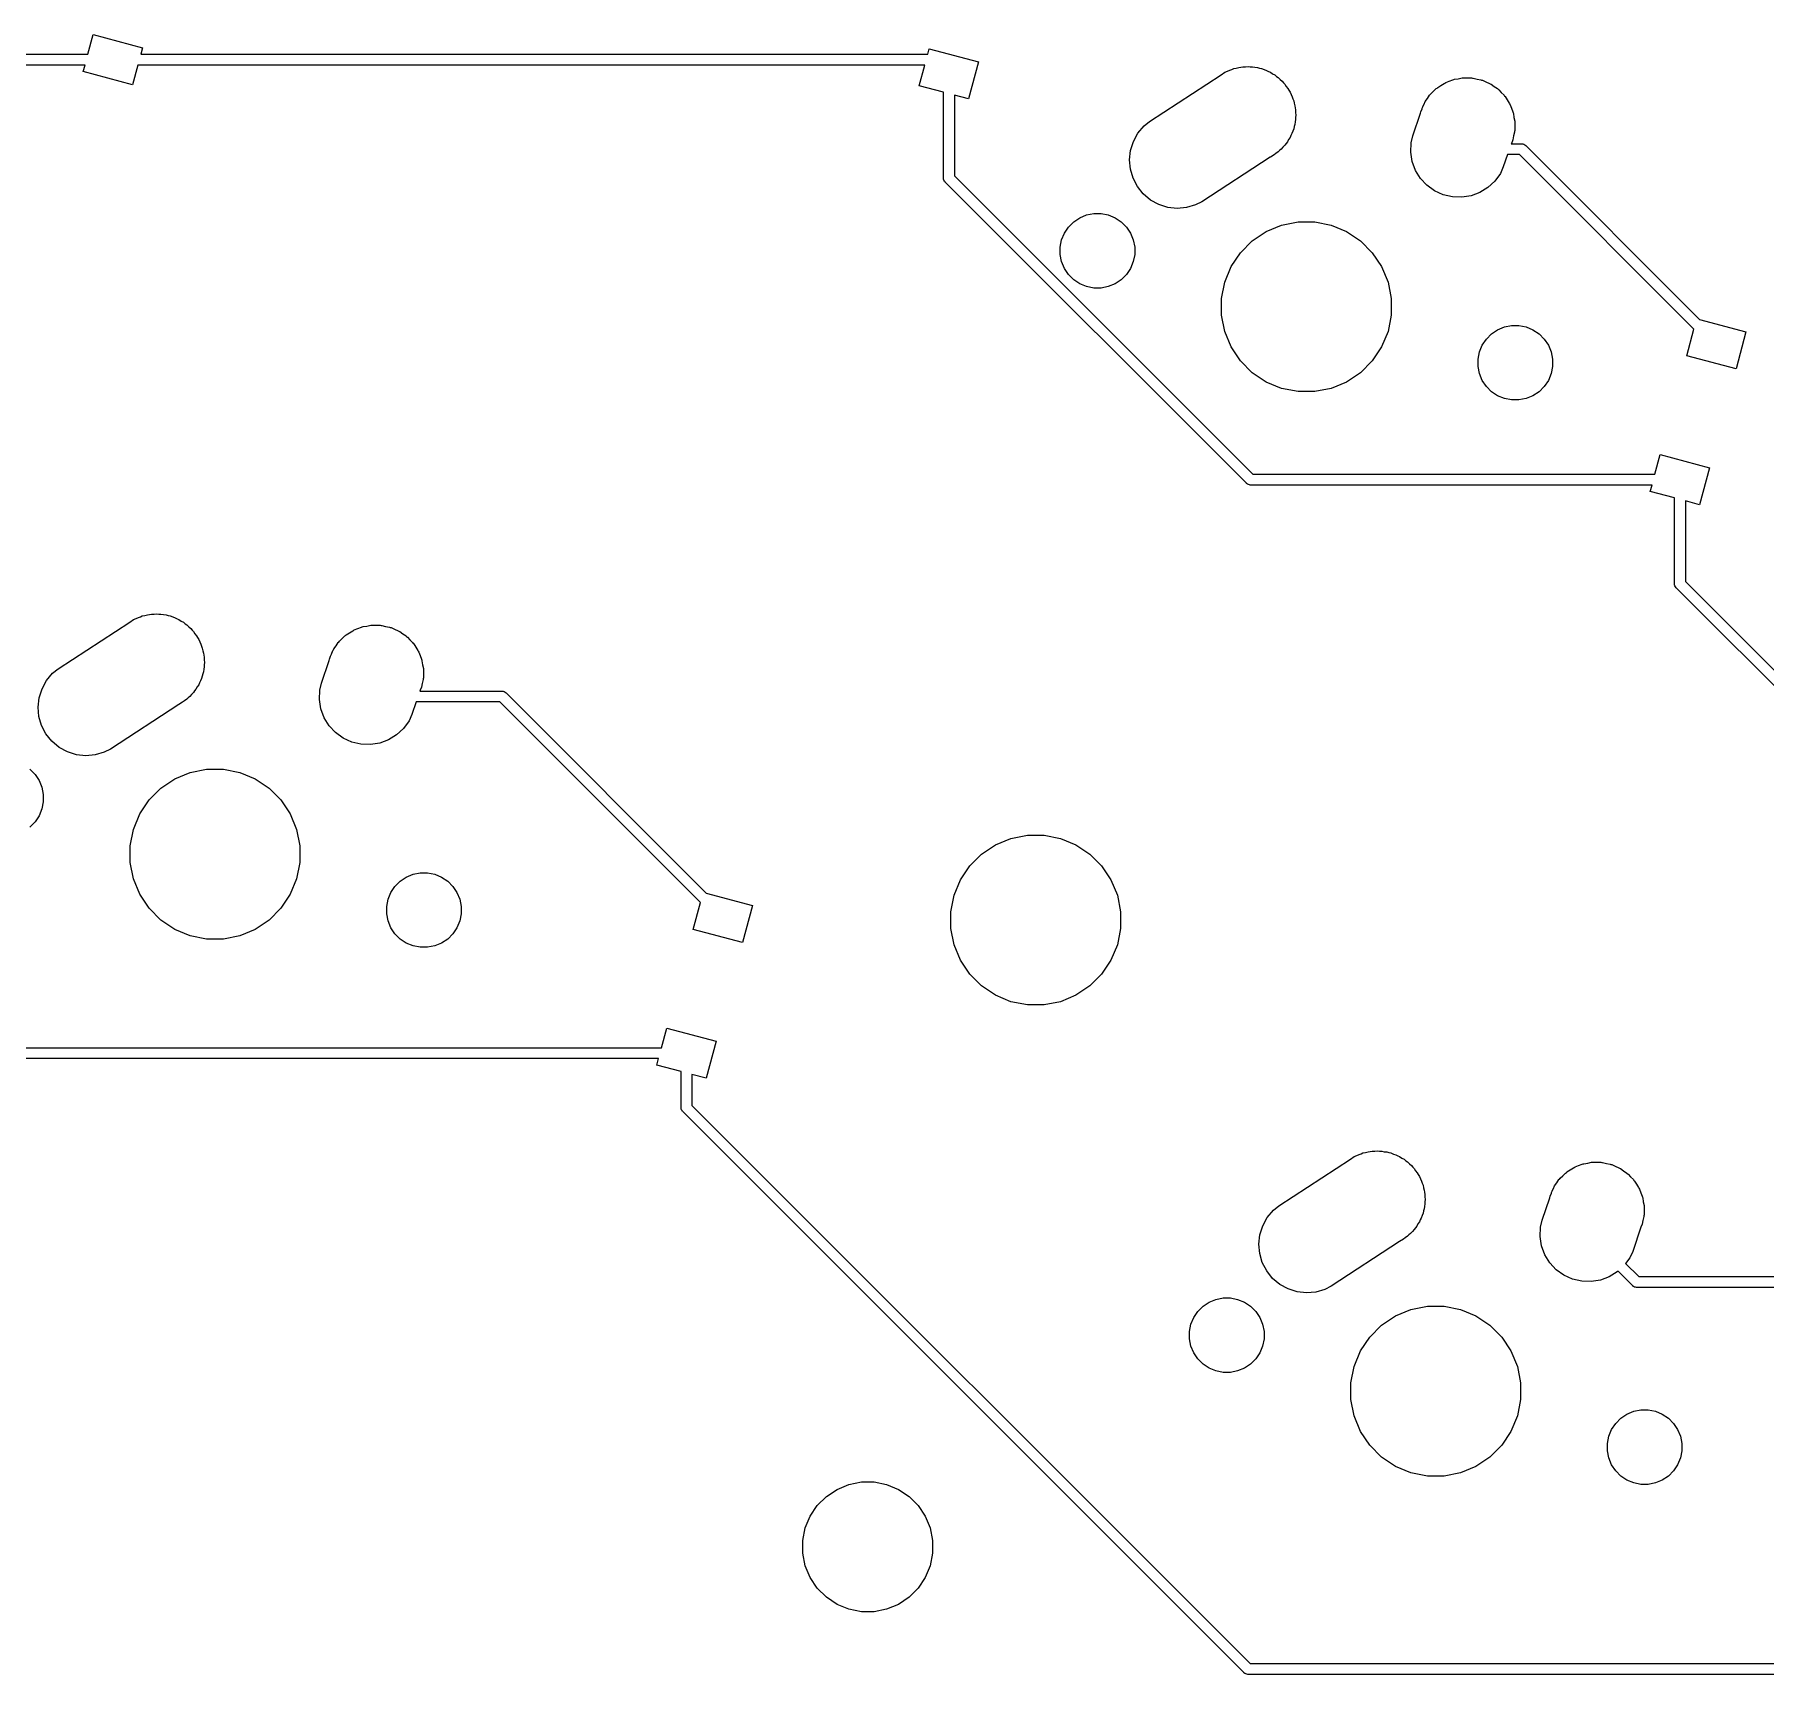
# Model space of a CAD drawing. Extents: x -662 to -203, y -195 to -58.
# Drawn here: x -463.02 to -422.38, y -187.47 to -148.96 of the extents above; entities that cross this region are included whole.
import ezdxf

# ---------------------------------------------------------------- set-up
doc = ezdxf.new("R2010")
doc.units = 0
doc.layers.add('BLACK', color=7, linetype='CONTINUOUS')

msp = doc.modelspace()

# ---------------------------------------------------------------- linework, layer by layer
at = {"layer": 'BLACK', "linetype": 'CONTINUOUS'}
for p, q in [((-461.771, -149.418), (-461.647, -148.955)), ((-461.647, -148.955), (-460.488, -149.265)), ((-482.227, -149.418), (-461.771, -149.418)), ((-460.488, -149.265), (-460.529, -149.418)), ((-460.529, -149.418), (-442.049, -149.418)), ((-442.049, -149.418), (-442.013, -149.285)), ((-442.013, -149.285), (-440.854, -149.596)), ((-461.839, -149.672), (-482.273, -149.672)), ((-461.88, -149.824), (-461.839, -149.672)), ((-460.721, -150.135), (-461.88, -149.824)), ((-460.597, -149.672), (-460.721, -150.135)), ((-442.117, -149.672), (-460.597, -149.672)), ((-442.246, -150.154), (-442.117, -149.672)), ((-440.854, -149.596), (-441.087, -150.465)), ((-436.839, -150.995), (-435.155, -149.897)), ((-435.155, -149.897), (-435.068, -149.839)), ((-435.068, -149.839), (-435.011, -149.815)), ((-435.011, -149.815), (-434.956, -149.787)), ((-434.956, -149.787), (-434.908, -149.773)), ((-434.908, -149.773), (-434.863, -149.754)), ((-434.863, -149.754), (-434.802, -149.742)), ((-434.802, -149.742), (-434.743, -149.725)), ((-434.743, -149.725), (-434.694, -149.72)), ((-434.694, -149.72), (-434.646, -149.711)), ((-434.646, -149.711), (-434.584, -149.711)), ((-434.584, -149.711), (-434.522, -149.705)), ((-434.522, -149.705), (-434.473, -149.711)), ((-434.473, -149.711), (-434.424, -149.711)), ((-434.424, -149.711), (-434.363, -149.723)), ((-434.363, -149.723), (-434.302, -149.73)), ((-434.302, -149.73), (-434.255, -149.744)), ((-434.255, -149.744), (-434.207, -149.754)), ((-434.207, -149.754), (-434.149, -149.778)), ((-434.149, -149.778), (-434.09, -149.796)), ((-434.09, -149.796), (-434.047, -149.82)), ((-434.047, -149.82), (-434.002, -149.839)), ((-434.002, -149.839), (-433.95, -149.873)), ((-433.95, -149.873), (-433.896, -149.903)), ((-433.896, -149.903), (-433.859, -149.935)), ((-433.859, -149.935), (-433.818, -149.962)), ((-433.818, -149.962), (-433.774, -150.006)), ((-429.676, -150.004), (-429.587, -149.99)), ((-429.587, -149.99), (-429.498, -149.972)), ((-429.498, -149.972), (-429.477, -149.972)), ((-429.477, -149.972), (-429.457, -149.969)), ((-429.457, -149.969), (-429.367, -149.972)), ((-429.367, -149.972), (-429.276, -149.972)), ((-429.276, -149.972), (-429.256, -149.976)), ((-429.256, -149.976), (-429.236, -149.977)), ((-429.236, -149.977), (-429.148, -149.998)), ((-441.677, -150.307), (-442.246, -150.154)), ((-441.677, -152.317), (-441.677, -150.307)), ((-441.087, -150.465), (-441.423, -150.375)), ((-441.423, -150.375), (-441.423, -152.27)), ((-433.774, -150.006), (-433.726, -150.046)), ((-433.726, -150.046), (-433.696, -150.084)), ((-433.696, -150.084), (-433.661, -150.119)), ((-433.661, -150.119), (-433.627, -150.17)), ((-433.627, -150.17), (-433.588, -150.219)), ((-433.588, -150.219), (-433.565, -150.262)), ((-433.565, -150.262), (-433.538, -150.303)), ((-433.538, -150.303), (-433.514, -150.36)), ((-433.514, -150.36), (-433.486, -150.415)), ((-430.311, -150.455), (-430.261, -150.38)), ((-430.261, -150.38), (-430.246, -150.365)), ((-430.246, -150.365), (-430.234, -150.349)), ((-430.234, -150.349), (-430.168, -150.287)), ((-430.168, -150.287), (-430.104, -150.223)), ((-430.104, -150.223), (-430.087, -150.212)), ((-430.087, -150.212), (-430.072, -150.198)), ((-430.072, -150.198), (-429.995, -150.15)), ((-429.995, -150.15), (-429.92, -150.1)), ((-429.92, -150.1), (-429.901, -150.092)), ((-429.901, -150.092), (-429.884, -150.082)), ((-429.884, -150.082), (-429.799, -150.05)), ((-429.799, -150.05), (-429.715, -150.015)), ((-429.715, -150.015), (-429.695, -150.011)), ((-429.695, -150.011), (-429.676, -150.004)), ((-429.148, -149.998), (-429.059, -150.015)), ((-429.059, -150.015), (-429.04, -150.023)), ((-429.04, -150.023), (-429.02, -150.028)), ((-429.02, -150.028), (-428.938, -150.065)), ((-428.938, -150.065), (-428.854, -150.1)), ((-428.854, -150.1), (-428.837, -150.112)), ((-428.837, -150.112), (-428.819, -150.12)), ((-428.819, -150.12), (-428.745, -150.173)), ((-428.745, -150.173), (-428.67, -150.223)), ((-428.67, -150.223), (-428.655, -150.238)), ((-428.655, -150.238), (-428.639, -150.25)), ((-428.639, -150.25), (-428.577, -150.316)), ((-428.577, -150.316), (-428.513, -150.38)), ((-428.513, -150.38), (-428.502, -150.397)), ((-428.502, -150.397), (-428.488, -150.412)), ((-433.486, -150.415), (-433.472, -150.462)), ((-433.472, -150.462), (-433.453, -150.508)), ((-433.453, -150.508), (-433.441, -150.568)), ((-433.441, -150.568), (-433.424, -150.628)), ((-433.424, -150.628), (-433.419, -150.677)), ((-433.419, -150.677), (-433.41, -150.725)), ((-433.41, -150.725), (-433.41, -150.787)), ((-433.41, -150.787), (-433.404, -150.849)), ((-430.658, -151.334), (-430.476, -150.803)), ((-430.476, -150.803), (-430.469, -150.769)), ((-430.469, -150.769), (-430.44, -150.699)), ((-430.44, -150.699), (-430.433, -150.68)), ((-430.433, -150.68), (-430.419, -150.648)), ((-430.419, -150.648), (-430.384, -150.564)), ((-430.384, -150.564), (-430.373, -150.547)), ((-430.373, -150.547), (-430.364, -150.529)), ((-430.364, -150.529), (-430.311, -150.455)), ((-428.488, -150.412), (-428.44, -150.489)), ((-428.44, -150.489), (-428.39, -150.564)), ((-428.39, -150.564), (-428.382, -150.583)), ((-428.382, -150.583), (-428.372, -150.601)), ((-428.372, -150.601), (-428.34, -150.685)), ((-428.34, -150.685), (-428.305, -150.769)), ((-428.305, -150.769), (-428.301, -150.789)), ((-428.301, -150.789), (-428.294, -150.808)), ((-437.111, -151.268), (-436.968, -151.099)), ((-436.968, -151.099), (-436.839, -150.995)), ((-433.453, -151.164), (-433.477, -151.221)), ((-433.444, -151.116), (-433.453, -151.164)), ((-433.429, -151.069), (-433.444, -151.116)), ((-433.422, -151.007), (-433.429, -151.069)), ((-433.41, -150.947), (-433.422, -151.007)), ((-433.404, -150.849), (-433.41, -150.898)), ((-433.41, -150.898), (-433.41, -150.947)), ((-428.294, -150.808), (-428.28, -150.898)), ((-428.28, -150.898), (-428.262, -150.986)), ((-428.262, -151.208), (-428.266, -151.228)), ((-428.262, -150.986), (-428.262, -151.007)), ((-428.262, -151.007), (-428.259, -151.027)), ((-428.259, -151.027), (-428.262, -151.117)), ((-428.262, -151.117), (-428.262, -151.208)), ((-437.284, -151.674), (-437.218, -151.463)), ((-437.218, -151.463), (-437.111, -151.268)), ((-433.705, -151.597), (-433.745, -151.644)), ((-433.661, -151.553), (-433.705, -151.597)), ((-433.634, -151.512), (-433.661, -151.553)), ((-433.602, -151.475), (-433.634, -151.512)), ((-433.572, -151.42), (-433.602, -151.475)), ((-433.538, -151.369), (-433.572, -151.42)), ((-433.519, -151.323), (-433.538, -151.369)), ((-433.495, -151.28), (-433.519, -151.323)), ((-433.477, -151.221), (-433.495, -151.28)), ((-430.704, -151.717), (-430.696, -151.496)), ((-430.696, -151.496), (-430.658, -151.334)), ((-428.334, -151.495), (-428.343, -151.52)), ((-428.343, -151.52), (-428.105, -151.52)), ((-428.305, -151.425), (-428.334, -151.495)), ((-428.288, -151.336), (-428.305, -151.425)), ((-428.267, -151.248), (-428.288, -151.336)), ((-428.266, -151.228), (-428.267, -151.248)), ((-428.105, -151.52), (-428.099, -151.519)), ((-428.099, -151.519), (-428.093, -151.52)), ((-428.093, -151.52), (-428.074, -151.522)), ((-428.074, -151.522), (-428.05, -151.529)), ((-428.05, -151.529), (-428.028, -151.541)), ((-428.028, -151.541), (-428.009, -151.557)), ((-428.009, -151.557), (-428.005, -151.562)), ((-428.005, -151.562), (-423.919, -155.647)), ((-437.308, -151.894), (-437.284, -151.674)), ((-437.289, -152.115), (-437.308, -151.894)), ((-434.008, -151.835), (-435.61, -152.88)), ((-434.002, -151.833), (-434.008, -151.835)), ((-433.915, -151.775), (-434.002, -151.833)), ((-433.874, -151.748), (-433.915, -151.775)), ((-433.869, -151.744), (-433.874, -151.748)), ((-433.818, -151.71), (-433.869, -151.744)), ((-433.783, -151.675), (-433.818, -151.71)), ((-433.745, -151.644), (-433.783, -151.675)), ((-430.669, -151.936), (-430.704, -151.717)), ((-430.591, -152.143), (-430.669, -151.936)), ((-428.43, -151.774), (-428.53, -152.064)), ((-428.152, -151.774), (-428.43, -151.774)), ((-424.056, -155.87), (-428.152, -151.774)), ((-441.678, -152.323), (-441.677, -152.317)), ((-441.675, -152.348), (-441.678, -152.323)), ((-441.668, -152.372), (-441.675, -152.348)), ((-441.656, -152.394), (-441.668, -152.372)), ((-441.64, -152.413), (-441.656, -152.394)), ((-441.656, -152.394), (-441.656, -152.394)), ((-441.636, -152.417), (-441.64, -152.413)), ((-434.562, -159.491), (-441.636, -152.417)), ((-441.423, -152.27), (-434.415, -159.279)), ((-437.227, -152.328), (-437.289, -152.115)), ((-437.125, -152.524), (-437.227, -152.328)), ((-430.475, -152.332), (-430.591, -152.143)), ((-430.324, -152.494), (-430.475, -152.332)), ((-428.728, -152.395), (-428.891, -152.546)), ((-428.599, -152.216), (-428.728, -152.395)), ((-428.53, -152.064), (-428.599, -152.216)), ((-436.986, -152.697), (-437.125, -152.524)), ((-436.817, -152.84), (-436.986, -152.697)), ((-430.144, -152.624), (-430.324, -152.494)), ((-429.943, -152.716), (-430.144, -152.624)), ((-429.727, -152.767), (-429.943, -152.716)), ((-429.506, -152.775), (-429.727, -152.767)), ((-429.287, -152.74), (-429.506, -152.775)), ((-429.079, -152.663), (-429.287, -152.74)), ((-428.891, -152.546), (-429.079, -152.663)), ((-438.477, -153.256), (-438.317, -153.19)), ((-438.317, -153.19), (-438.148, -153.157)), ((-438.148, -153.157), (-437.976, -153.157)), ((-437.976, -153.157), (-437.807, -153.19)), ((-437.807, -153.19), (-437.648, -153.256)), ((-436.623, -152.946), (-436.817, -152.84)), ((-436.411, -153.013), (-436.623, -152.946)), ((-436.191, -153.037), (-436.411, -153.013)), ((-435.97, -153.018), (-436.191, -153.037)), ((-435.757, -152.956), (-435.97, -153.018)), ((-435.61, -152.88), (-435.757, -152.956)), ((-438.904, -153.777), (-438.838, -153.617)), ((-438.838, -153.617), (-438.742, -153.474)), ((-438.742, -153.474), (-438.62, -153.352)), ((-438.62, -153.352), (-438.477, -153.256)), ((-437.648, -153.256), (-437.504, -153.352)), ((-437.504, -153.352), (-437.383, -153.474)), ((-437.383, -153.474), (-437.287, -153.617)), ((-437.287, -153.617), (-437.221, -153.777)), ((-434.426, -153.798), (-434.1, -153.58)), ((-434.1, -153.58), (-433.737, -153.429)), ((-433.737, -153.429), (-433.352, -153.353)), ((-433.352, -153.353), (-432.959, -153.353)), ((-432.959, -153.353), (-432.574, -153.429)), ((-432.574, -153.429), (-432.211, -153.58)), ((-432.211, -153.58), (-431.884, -153.798)), ((-438.937, -153.946), (-438.904, -153.777)), ((-438.937, -154.118), (-438.937, -153.946)), ((-437.221, -153.777), (-437.187, -153.946)), ((-437.187, -153.946), (-437.187, -154.118)), ((-434.704, -154.076), (-434.426, -153.798)), ((-431.884, -153.798), (-431.607, -154.076)), ((-438.904, -154.287), (-438.937, -154.118)), ((-438.838, -154.446), (-438.904, -154.287)), ((-438.742, -154.59), (-438.838, -154.446)), ((-437.287, -154.446), (-437.383, -154.59)), ((-437.221, -154.287), (-437.287, -154.446)), ((-437.187, -154.118), (-437.221, -154.287)), ((-435.073, -154.765), (-434.922, -154.402)), ((-434.922, -154.402), (-434.704, -154.076)), ((-431.607, -154.076), (-431.388, -154.402)), ((-431.388, -154.402), (-431.238, -154.765)), ((-438.62, -154.711), (-438.742, -154.59)), ((-438.477, -154.807), (-438.62, -154.711)), ((-438.317, -154.873), (-438.477, -154.807)), ((-437.648, -154.807), (-437.807, -154.873)), ((-437.504, -154.711), (-437.648, -154.807)), ((-437.383, -154.59), (-437.504, -154.711)), ((-435.149, -155.15), (-435.073, -154.765)), ((-431.238, -154.765), (-431.161, -155.15)), ((-438.148, -154.907), (-438.317, -154.873)), ((-437.976, -154.907), (-438.148, -154.907)), ((-437.807, -154.873), (-437.976, -154.907)), ((-435.149, -155.543), (-435.149, -155.15)), ((-431.161, -155.15), (-431.161, -155.543)), ((-435.073, -155.928), (-435.149, -155.543)), ((-431.161, -155.543), (-431.238, -155.928)), ((-423.919, -155.647), (-422.832, -155.939)), ((-434.922, -156.291), (-435.073, -155.928)), ((-431.238, -155.928), (-431.388, -156.291)), ((-428.928, -156.104), (-428.806, -155.982)), ((-428.806, -155.982), (-428.663, -155.886)), ((-428.663, -155.886), (-428.504, -155.82)), ((-428.504, -155.82), (-428.335, -155.786)), ((-428.335, -155.786), (-428.162, -155.786)), ((-428.162, -155.786), (-427.993, -155.82)), ((-427.993, -155.82), (-427.834, -155.886)), ((-427.834, -155.886), (-427.691, -155.982)), ((-427.691, -155.982), (-427.569, -156.104)), ((-424.224, -156.497), (-424.056, -155.87)), ((-422.832, -155.939), (-423.065, -156.808)), ((-434.704, -156.618), (-434.922, -156.291)), ((-431.388, -156.291), (-431.607, -156.618)), ((-429.123, -156.575), (-429.09, -156.406)), ((-429.09, -156.406), (-429.024, -156.247)), ((-429.024, -156.247), (-428.928, -156.104)), ((-427.569, -156.104), (-427.473, -156.247)), ((-427.473, -156.247), (-427.407, -156.406)), ((-427.407, -156.406), (-427.373, -156.575)), ((-434.426, -156.895), (-434.704, -156.618)), ((-434.1, -157.114), (-434.426, -156.895)), ((-431.884, -156.895), (-432.211, -157.114)), ((-431.607, -156.618), (-431.884, -156.895)), ((-429.123, -156.748), (-429.123, -156.575)), ((-429.09, -156.917), (-429.123, -156.748)), ((-427.373, -156.748), (-427.407, -156.917)), ((-427.373, -156.575), (-427.373, -156.748)), ((-423.065, -156.808), (-424.224, -156.497)), ((-433.737, -157.264), (-434.1, -157.114)), ((-433.352, -157.34), (-433.737, -157.264)), ((-432.574, -157.264), (-432.959, -157.34)), ((-432.211, -157.114), (-432.574, -157.264)), ((-429.024, -157.076), (-429.09, -156.917)), ((-428.928, -157.219), (-429.024, -157.076)), ((-428.806, -157.341), (-428.928, -157.219)), ((-427.569, -157.219), (-427.691, -157.341)), ((-427.473, -157.076), (-427.569, -157.219)), ((-427.407, -156.917), (-427.473, -157.076)), ((-432.959, -157.34), (-433.352, -157.34)), ((-428.663, -157.437), (-428.806, -157.341)), ((-428.504, -157.503), (-428.663, -157.437)), ((-428.335, -157.536), (-428.504, -157.503)), ((-428.162, -157.536), (-428.335, -157.536)), ((-427.993, -157.503), (-428.162, -157.536)), ((-427.834, -157.437), (-427.993, -157.503)), ((-427.691, -157.341), (-427.834, -157.437)), ((-424.969, -159.279), (-424.845, -158.816)), ((-424.845, -158.816), (-423.686, -159.126)), ((-434.415, -159.279), (-424.969, -159.279)), ((-423.686, -159.126), (-423.919, -159.996)), ((-434.558, -159.496), (-434.562, -159.491)), ((-434.538, -159.512), (-434.558, -159.496)), ((-434.516, -159.524), (-434.538, -159.512)), ((-434.492, -159.531), (-434.516, -159.524)), ((-434.474, -159.533), (-434.492, -159.531)), ((-434.467, -159.533), (-434.474, -159.533)), ((-434.474, -159.533), (-434.474, -159.533)), ((-434.461, -159.533), (-434.467, -159.533)), ((-425.037, -159.533), (-434.461, -159.533)), ((-425.078, -159.685), (-425.037, -159.533)), ((-424.509, -159.837), (-425.078, -159.685)), ((-424.509, -161.847), (-424.509, -159.837)), ((-423.919, -159.996), (-424.255, -159.906)), ((-424.255, -159.906), (-424.255, -161.801)), ((-424.51, -161.854), (-424.509, -161.847)), ((-424.507, -161.878), (-424.51, -161.854)), ((-424.5, -161.902), (-424.507, -161.878)), ((-424.488, -161.924), (-424.5, -161.902)), ((-424.472, -161.944), (-424.488, -161.924)), ((-424.488, -161.924), (-424.488, -161.924)), ((-424.467, -161.948), (-424.472, -161.944)), ((-417.393, -169.022), (-424.467, -161.948)), ((-424.255, -161.801), (-417.246, -168.809)), ((-460.434, -162.596), (-460.374, -162.579)), ((-460.374, -162.579), (-460.325, -162.575)), ((-460.325, -162.575), (-460.277, -162.565)), ((-460.277, -162.565), (-460.215, -162.565)), ((-460.215, -162.565), (-460.154, -162.56)), ((-460.154, -162.56), (-460.105, -162.565)), ((-460.105, -162.565), (-460.056, -162.565)), ((-460.056, -162.565), (-459.995, -162.577)), ((-459.995, -162.577), (-459.933, -162.584)), ((-459.933, -162.584), (-459.886, -162.599)), ((-462.47, -163.849), (-460.786, -162.751)), ((-460.786, -162.751), (-460.699, -162.693)), ((-460.699, -162.693), (-460.642, -162.669)), ((-460.642, -162.669), (-460.587, -162.641)), ((-460.587, -162.641), (-460.54, -162.627)), ((-460.54, -162.627), (-460.495, -162.608)), ((-460.495, -162.608), (-460.434, -162.596)), ((-459.886, -162.599), (-459.838, -162.608)), ((-459.838, -162.608), (-459.781, -162.632)), ((-459.781, -162.632), (-459.722, -162.65)), ((-459.722, -162.65), (-459.679, -162.674)), ((-459.679, -162.674), (-459.633, -162.693)), ((-459.633, -162.693), (-459.582, -162.727)), ((-459.582, -162.727), (-459.528, -162.757)), ((-459.528, -162.757), (-459.49, -162.789)), ((-459.49, -162.789), (-459.449, -162.816)), ((-459.449, -162.816), (-459.405, -162.86)), ((-459.405, -162.86), (-459.358, -162.9)), ((-459.358, -162.9), (-459.327, -162.938)), ((-459.327, -162.938), (-459.293, -162.973)), ((-459.293, -162.973), (-459.258, -163.024)), ((-455.627, -163.004), (-455.551, -162.954)), ((-455.551, -162.954), (-455.533, -162.946)), ((-455.533, -162.946), (-455.515, -162.936)), ((-455.515, -162.936), (-455.43, -162.904)), ((-455.43, -162.904), (-455.347, -162.869)), ((-455.347, -162.869), (-455.327, -162.865)), ((-455.327, -162.865), (-455.307, -162.858)), ((-455.307, -162.858), (-455.218, -162.844)), ((-455.218, -162.844), (-455.129, -162.826)), ((-455.129, -162.826), (-455.109, -162.826)), ((-455.109, -162.826), (-455.089, -162.823)), ((-455.089, -162.823), (-454.998, -162.826)), ((-454.998, -162.826), (-454.908, -162.826)), ((-454.908, -162.826), (-454.888, -162.83)), ((-454.888, -162.83), (-454.867, -162.831)), ((-454.867, -162.831), (-454.779, -162.852)), ((-454.779, -162.852), (-454.69, -162.869)), ((-454.69, -162.869), (-454.671, -162.877)), ((-454.671, -162.877), (-454.652, -162.882)), ((-454.652, -162.882), (-454.569, -162.92)), ((-454.569, -162.92), (-454.486, -162.954)), ((-454.486, -162.954), (-454.469, -162.966)), ((-454.469, -162.966), (-454.45, -162.974)), ((-454.45, -162.974), (-454.377, -163.027)), ((-459.258, -163.024), (-459.219, -163.073)), ((-459.219, -163.073), (-459.197, -163.116)), ((-459.197, -163.116), (-459.169, -163.157)), ((-459.169, -163.157), (-459.146, -163.214)), ((-459.146, -163.214), (-459.117, -163.269)), ((-459.117, -163.269), (-459.103, -163.316)), ((-459.103, -163.316), (-459.085, -163.362)), ((-459.085, -163.362), (-459.073, -163.423)), ((-456.016, -163.418), (-456.004, -163.401)), ((-456.004, -163.401), (-455.996, -163.383)), ((-455.996, -163.383), (-455.943, -163.309)), ((-455.943, -163.309), (-455.892, -163.234)), ((-455.892, -163.234), (-455.878, -163.22)), ((-455.878, -163.22), (-455.866, -163.203)), ((-455.866, -163.203), (-455.8, -163.141)), ((-455.8, -163.141), (-455.736, -163.077)), ((-455.736, -163.077), (-455.719, -163.066)), ((-455.719, -163.066), (-455.704, -163.052)), ((-455.704, -163.052), (-455.627, -163.004)), ((-454.377, -163.027), (-454.301, -163.077)), ((-454.301, -163.077), (-454.287, -163.092)), ((-454.287, -163.092), (-454.27, -163.104)), ((-454.27, -163.104), (-454.209, -163.17)), ((-454.209, -163.17), (-454.145, -163.234)), ((-454.145, -163.234), (-454.133, -163.251)), ((-454.133, -163.251), (-454.119, -163.266)), ((-454.119, -163.266), (-454.072, -163.343)), ((-454.072, -163.343), (-454.022, -163.418)), ((-459.073, -163.423), (-459.055, -163.482)), ((-459.055, -163.482), (-459.051, -163.531)), ((-459.041, -163.801), (-459.053, -163.861)), ((-459.051, -163.531), (-459.041, -163.579)), ((-459.041, -163.579), (-459.041, -163.641)), ((-459.041, -163.641), (-459.036, -163.703)), ((-459.036, -163.703), (-459.041, -163.752)), ((-459.041, -163.752), (-459.041, -163.801)), ((-456.289, -164.188), (-456.107, -163.657)), ((-456.107, -163.657), (-456.1, -163.623)), ((-456.1, -163.623), (-456.071, -163.553)), ((-456.071, -163.553), (-456.065, -163.534)), ((-456.065, -163.534), (-456.05, -163.502)), ((-456.05, -163.502), (-456.016, -163.418)), ((-454.022, -163.418), (-454.014, -163.437)), ((-454.014, -163.437), (-454.003, -163.455)), ((-454.003, -163.455), (-453.971, -163.539)), ((-453.971, -163.539), (-453.937, -163.623)), ((-453.937, -163.623), (-453.933, -163.643)), ((-453.933, -163.643), (-453.926, -163.662)), ((-453.926, -163.662), (-453.911, -163.752)), ((-453.911, -163.752), (-453.894, -163.84)), ((-462.849, -164.317), (-462.742, -164.122)), ((-462.742, -164.122), (-462.6, -163.953)), ((-462.6, -163.953), (-462.47, -163.849)), ((-459.151, -164.177), (-459.169, -164.223)), ((-459.127, -164.134), (-459.151, -164.177)), ((-459.108, -164.075), (-459.127, -164.134)), ((-459.085, -164.018), (-459.108, -164.075)), ((-459.075, -163.97), (-459.085, -164.018)), ((-459.06, -163.923), (-459.075, -163.97)), ((-459.053, -163.861), (-459.06, -163.923)), ((-456.328, -164.35), (-456.289, -164.188)), ((-453.919, -164.191), (-453.937, -164.279)), ((-453.898, -164.103), (-453.919, -164.191)), ((-453.894, -164.062), (-453.898, -164.082)), ((-453.898, -164.082), (-453.898, -164.103)), ((-453.894, -163.84), (-453.894, -163.861)), ((-453.894, -163.861), (-453.89, -163.881)), ((-453.89, -163.881), (-453.894, -163.971)), ((-453.894, -163.971), (-453.894, -164.062)), ((-462.94, -164.748), (-462.916, -164.528)), ((-462.916, -164.528), (-462.849, -164.317)), ((-459.506, -164.602), (-459.547, -164.629)), ((-459.501, -164.598), (-459.506, -164.602)), ((-459.449, -164.564), (-459.501, -164.598)), ((-459.414, -164.529), (-459.449, -164.564)), ((-459.376, -164.498), (-459.414, -164.529)), ((-459.336, -164.451), (-459.376, -164.498)), ((-459.293, -164.407), (-459.336, -164.451)), ((-459.265, -164.366), (-459.293, -164.407)), ((-459.234, -164.329), (-459.265, -164.366)), ((-459.204, -164.274), (-459.234, -164.329)), ((-459.169, -164.223), (-459.204, -164.274)), ((-456.336, -164.571), (-456.328, -164.35)), ((-456.3, -164.79), (-456.336, -164.571)), ((-453.966, -164.349), (-453.974, -164.374)), ((-453.974, -164.374), (-452.053, -164.374)), ((-453.937, -164.279), (-453.966, -164.349)), ((-452.053, -164.374), (-452.047, -164.373)), ((-452.047, -164.373), (-452.04, -164.374)), ((-452.04, -164.374), (-452.022, -164.376)), ((-452.022, -164.376), (-451.998, -164.383)), ((-451.998, -164.383), (-451.976, -164.395)), ((-451.976, -164.395), (-451.956, -164.411)), ((-451.956, -164.411), (-451.952, -164.416)), ((-451.952, -164.416), (-447.25, -169.118)), ((-462.921, -164.969), (-462.94, -164.748)), ((-462.859, -165.182), (-462.921, -164.969)), ((-459.639, -164.689), (-461.242, -165.734)), ((-459.633, -164.687), (-459.639, -164.689)), ((-459.547, -164.629), (-459.633, -164.687)), ((-456.223, -164.998), (-456.3, -164.79)), ((-456.106, -165.186), (-456.223, -164.998)), ((-454.161, -164.919), (-454.23, -165.07)), ((-454.061, -164.628), (-454.161, -164.919)), ((-452.099, -164.628), (-454.061, -164.628)), ((-447.387, -169.34), (-452.099, -164.628)), ((-462.757, -165.378), (-462.859, -165.182)), ((-462.618, -165.551), (-462.757, -165.378)), ((-455.956, -165.348), (-456.106, -165.186)), ((-455.776, -165.478), (-455.956, -165.348)), ((-454.522, -165.4), (-454.711, -165.517)), ((-454.36, -165.249), (-454.522, -165.4)), ((-454.23, -165.07), (-454.36, -165.249)), ((-462.448, -165.694), (-462.618, -165.551)), ((-462.254, -165.801), (-462.448, -165.694)), ((-462.043, -165.867), (-462.254, -165.801)), ((-461.389, -165.81), (-461.602, -165.872)), ((-461.242, -165.734), (-461.389, -165.81)), ((-455.574, -165.57), (-455.776, -165.478)), ((-455.359, -165.621), (-455.574, -165.57)), ((-455.137, -165.629), (-455.359, -165.621)), ((-454.918, -165.594), (-455.137, -165.629)), ((-454.711, -165.517), (-454.918, -165.594)), ((-463.136, -166.206), (-463.014, -166.328)), ((-461.822, -165.891), (-462.043, -165.867)), ((-461.602, -165.872), (-461.822, -165.891)), ((-459.368, -166.283), (-458.983, -166.207)), ((-458.983, -166.207), (-458.59, -166.207)), ((-458.59, -166.207), (-458.205, -166.283)), ((-463.014, -166.328), (-462.918, -166.471)), ((-462.918, -166.471), (-462.852, -166.631)), ((-462.852, -166.631), (-462.819, -166.8)), ((-460.336, -166.93), (-460.058, -166.652)), ((-460.058, -166.652), (-459.731, -166.434)), ((-459.731, -166.434), (-459.368, -166.283)), ((-458.205, -166.283), (-457.842, -166.434)), ((-457.842, -166.434), (-457.516, -166.652)), ((-457.516, -166.652), (-457.238, -166.93)), ((-462.819, -166.972), (-462.852, -167.141)), ((-462.819, -166.8), (-462.819, -166.972)), ((-460.554, -167.256), (-460.336, -166.93)), ((-457.238, -166.93), (-457.02, -167.256)), ((-463.014, -167.444), (-463.136, -167.566)), ((-462.918, -167.3), (-463.014, -167.444)), ((-462.852, -167.141), (-462.918, -167.3)), ((-460.704, -167.619), (-460.554, -167.256)), ((-457.02, -167.256), (-456.87, -167.619)), ((-460.781, -168.004), (-460.704, -167.619)), ((-456.87, -167.619), (-456.793, -168.004)), ((-440.457, -167.982), (-440.094, -167.832)), ((-440.094, -167.832), (-439.709, -167.756)), ((-439.709, -167.756), (-439.316, -167.756)), ((-439.316, -167.756), (-438.931, -167.832)), ((-438.931, -167.832), (-438.568, -167.982)), ((-460.781, -168.397), (-460.781, -168.004)), ((-456.793, -168.004), (-456.793, -168.397)), ((-441.061, -168.478), (-440.784, -168.201)), ((-440.784, -168.201), (-440.457, -167.982)), ((-438.568, -167.982), (-438.242, -168.201)), ((-438.242, -168.201), (-437.964, -168.478)), ((-460.704, -168.782), (-460.781, -168.397)), ((-456.793, -168.397), (-456.87, -168.782)), ((-454.294, -168.74), (-454.135, -168.674)), ((-454.135, -168.674), (-453.966, -168.64)), ((-453.966, -168.64), (-453.794, -168.64)), ((-453.794, -168.64), (-453.625, -168.674)), ((-453.625, -168.674), (-453.465, -168.74)), ((-441.28, -168.805), (-441.061, -168.478)), ((-437.964, -168.478), (-437.746, -168.805)), ((-460.554, -169.145), (-460.704, -168.782)), ((-456.87, -168.782), (-457.02, -169.145)), ((-454.655, -169.101), (-454.56, -168.958)), ((-454.56, -168.958), (-454.438, -168.836)), ((-454.438, -168.836), (-454.294, -168.74)), ((-453.465, -168.74), (-453.322, -168.836)), ((-453.322, -168.836), (-453.2, -168.958)), ((-453.2, -168.958), (-453.104, -169.101)), ((-441.43, -169.168), (-441.28, -168.805)), ((-437.746, -168.805), (-437.595, -169.168)), ((-460.336, -169.472), (-460.554, -169.145)), ((-460.058, -169.749), (-460.336, -169.472)), ((-457.238, -169.472), (-457.516, -169.749)), ((-457.02, -169.145), (-457.238, -169.472)), ((-454.755, -169.429), (-454.721, -169.26)), ((-454.755, -169.602), (-454.755, -169.429)), ((-454.721, -169.26), (-454.655, -169.101)), ((-453.104, -169.101), (-453.039, -169.26)), ((-453.039, -169.26), (-453.005, -169.429)), ((-453.005, -169.429), (-453.005, -169.602)), ((-447.555, -169.968), (-447.387, -169.34)), ((-447.25, -169.118), (-446.163, -169.409)), ((-446.163, -169.409), (-446.396, -170.278)), ((-441.507, -169.553), (-441.43, -169.168)), ((-437.595, -169.168), (-437.519, -169.553)), ((-459.731, -169.968), (-460.058, -169.749)), ((-457.516, -169.749), (-457.842, -169.968)), ((-454.721, -169.771), (-454.755, -169.602)), ((-454.655, -169.93), (-454.721, -169.771)), ((-453.039, -169.771), (-453.104, -169.93)), ((-453.005, -169.602), (-453.039, -169.771)), ((-441.507, -169.946), (-441.507, -169.553)), ((-437.519, -169.553), (-437.519, -169.946)), ((-459.368, -170.118), (-459.731, -169.968)), ((-458.983, -170.195), (-459.368, -170.118)), ((-458.59, -170.195), (-458.983, -170.195)), ((-458.205, -170.118), (-458.59, -170.195)), ((-457.842, -169.968), (-458.205, -170.118)), ((-454.56, -170.073), (-454.655, -169.93)), ((-454.438, -170.195), (-454.56, -170.073)), ((-454.294, -170.291), (-454.438, -170.195)), ((-454.135, -170.357), (-454.294, -170.291)), ((-453.465, -170.291), (-453.625, -170.357)), ((-453.322, -170.195), (-453.465, -170.291)), ((-453.2, -170.073), (-453.322, -170.195)), ((-453.104, -169.93), (-453.2, -170.073)), ((-446.396, -170.278), (-447.555, -169.968)), ((-441.43, -170.331), (-441.507, -169.946)), ((-437.519, -169.946), (-437.595, -170.331)), ((-453.966, -170.39), (-454.135, -170.357)), ((-453.794, -170.39), (-453.966, -170.39)), ((-453.625, -170.357), (-453.794, -170.39)), ((-441.28, -170.694), (-441.43, -170.331)), ((-441.061, -171.02), (-441.28, -170.694)), ((-437.746, -170.694), (-437.964, -171.02)), ((-437.595, -170.331), (-437.746, -170.694)), ((-440.784, -171.298), (-441.061, -171.02)), ((-437.964, -171.02), (-438.242, -171.298)), ((-440.457, -171.516), (-440.784, -171.298)), ((-440.094, -171.667), (-440.457, -171.516)), ((-438.568, -171.516), (-438.931, -171.667)), ((-438.242, -171.298), (-438.568, -171.516)), ((-439.709, -171.743), (-440.094, -171.667)), ((-439.316, -171.743), (-439.709, -171.743)), ((-438.931, -171.667), (-439.316, -171.743)), ((-448.3, -172.749), (-448.176, -172.286)), ((-448.176, -172.286), (-447.017, -172.597)), ((-469.107, -172.749), (-448.3, -172.749)), ((-447.017, -172.597), (-447.25, -173.466)), ((-448.369, -173.003), (-469.154, -173.003)), ((-448.409, -173.155), (-448.369, -173.003)), ((-447.84, -173.308), (-448.409, -173.155)), ((-447.84, -174.149), (-447.84, -173.308)), ((-447.25, -173.466), (-447.586, -173.376)), ((-447.586, -173.376), (-447.586, -174.102)), ((-447.841, -174.155), (-447.84, -174.149)), ((-447.838, -174.18), (-447.841, -174.155)), ((-447.831, -174.204), (-447.838, -174.18)), ((-447.819, -174.226), (-447.831, -174.204)), ((-447.804, -174.245), (-447.819, -174.226)), ((-447.819, -174.226), (-447.819, -174.226)), ((-447.799, -174.249), (-447.804, -174.245)), ((-434.625, -187.423), (-447.799, -174.249)), ((-447.586, -174.102), (-434.478, -187.21)), ((-431.765, -175.208), (-431.705, -175.191)), ((-431.705, -175.191), (-431.657, -175.187)), ((-431.657, -175.187), (-431.608, -175.177)), ((-431.608, -175.177), (-431.546, -175.177)), ((-431.546, -175.177), (-431.485, -175.172)), ((-431.485, -175.172), (-431.436, -175.177)), ((-431.436, -175.177), (-431.387, -175.177)), ((-431.387, -175.177), (-431.326, -175.189)), ((-431.326, -175.189), (-431.264, -175.196)), ((-433.801, -176.461), (-432.117, -175.363)), ((-432.117, -175.363), (-432.03, -175.305)), ((-432.03, -175.305), (-431.973, -175.282)), ((-431.973, -175.282), (-431.918, -175.253)), ((-431.918, -175.253), (-431.871, -175.239)), ((-431.871, -175.239), (-431.826, -175.22)), ((-431.826, -175.22), (-431.765, -175.208)), ((-431.264, -175.196), (-431.218, -175.211)), ((-431.218, -175.211), (-431.169, -175.22)), ((-431.169, -175.22), (-431.112, -175.244)), ((-431.112, -175.244), (-431.053, -175.263)), ((-431.053, -175.263), (-431.01, -175.286)), ((-431.01, -175.286), (-430.965, -175.305)), ((-430.965, -175.305), (-430.913, -175.34)), ((-430.913, -175.34), (-430.859, -175.369)), ((-430.859, -175.369), (-430.821, -175.401)), ((-430.821, -175.401), (-430.78, -175.428)), ((-430.78, -175.428), (-430.737, -175.472)), ((-430.737, -175.472), (-430.689, -175.512)), ((-430.689, -175.512), (-430.658, -175.55)), ((-430.658, -175.55), (-430.624, -175.585)), ((-430.624, -175.585), (-430.589, -175.637)), ((-426.958, -175.617), (-426.883, -175.566)), ((-426.883, -175.566), (-426.864, -175.559)), ((-426.864, -175.559), (-426.846, -175.548)), ((-426.846, -175.548), (-426.762, -175.516)), ((-426.762, -175.516), (-426.678, -175.482)), ((-426.678, -175.482), (-426.658, -175.478)), ((-426.658, -175.478), (-426.639, -175.471)), ((-426.639, -175.471), (-426.549, -175.456)), ((-426.549, -175.456), (-426.461, -175.438)), ((-426.461, -175.438), (-426.44, -175.438)), ((-426.44, -175.438), (-426.42, -175.435)), ((-426.42, -175.435), (-426.329, -175.438)), ((-426.329, -175.438), (-426.239, -175.438)), ((-426.239, -175.438), (-426.219, -175.442)), ((-426.219, -175.442), (-426.198, -175.443)), ((-426.198, -175.443), (-426.11, -175.464)), ((-426.11, -175.464), (-426.022, -175.482)), ((-426.022, -175.482), (-426.003, -175.49)), ((-426.003, -175.49), (-425.983, -175.494)), ((-425.983, -175.494), (-425.9, -175.532)), ((-425.9, -175.532), (-425.817, -175.566)), ((-425.817, -175.566), (-425.8, -175.578)), ((-425.8, -175.578), (-425.781, -175.586)), ((-425.781, -175.586), (-425.708, -175.639)), ((-430.589, -175.637), (-430.551, -175.685)), ((-430.551, -175.685), (-430.528, -175.728)), ((-430.528, -175.728), (-430.501, -175.769)), ((-430.501, -175.769), (-430.477, -175.827)), ((-430.477, -175.827), (-430.448, -175.881)), ((-430.448, -175.881), (-430.435, -175.929)), ((-430.435, -175.929), (-430.416, -175.974)), ((-430.416, -175.974), (-430.404, -176.035)), ((-427.335, -176.014), (-427.327, -175.995)), ((-427.327, -175.995), (-427.274, -175.922)), ((-427.274, -175.922), (-427.224, -175.846)), ((-427.224, -175.846), (-427.209, -175.832)), ((-427.209, -175.832), (-427.197, -175.815)), ((-427.197, -175.815), (-427.131, -175.754)), ((-427.131, -175.754), (-427.067, -175.69)), ((-427.067, -175.69), (-427.05, -175.678)), ((-427.05, -175.678), (-427.035, -175.664)), ((-427.035, -175.664), (-426.958, -175.617)), ((-425.708, -175.639), (-425.633, -175.69)), ((-425.633, -175.69), (-425.618, -175.704)), ((-425.618, -175.704), (-425.602, -175.716)), ((-425.602, -175.716), (-425.54, -175.782)), ((-425.54, -175.782), (-425.476, -175.846)), ((-425.476, -175.846), (-425.465, -175.863)), ((-425.465, -175.863), (-425.451, -175.878)), ((-425.451, -175.878), (-425.403, -175.955)), ((-425.403, -175.955), (-425.353, -176.031)), ((-430.404, -176.035), (-430.386, -176.094)), ((-430.386, -176.094), (-430.382, -176.143)), ((-430.382, -176.143), (-430.373, -176.191)), ((-430.373, -176.191), (-430.373, -176.253)), ((-430.373, -176.253), (-430.367, -176.315)), ((-430.367, -176.315), (-430.373, -176.364)), ((-430.373, -176.364), (-430.373, -176.413)), ((-427.621, -176.8), (-427.438, -176.27)), ((-427.438, -176.27), (-427.432, -176.235)), ((-427.432, -176.235), (-427.402, -176.165)), ((-427.402, -176.165), (-427.396, -176.146)), ((-427.396, -176.146), (-427.381, -176.114)), ((-427.381, -176.114), (-427.347, -176.031)), ((-427.347, -176.031), (-427.335, -176.014)), ((-425.353, -176.031), (-425.345, -176.049)), ((-425.345, -176.049), (-425.334, -176.067)), ((-425.334, -176.067), (-425.303, -176.152)), ((-425.303, -176.152), (-425.268, -176.235)), ((-425.268, -176.235), (-425.264, -176.255)), ((-425.264, -176.255), (-425.257, -176.275)), ((-425.257, -176.275), (-425.242, -176.364)), ((-425.242, -176.364), (-425.225, -176.453)), ((-434.18, -176.929), (-434.074, -176.735)), ((-434.074, -176.735), (-433.931, -176.565)), ((-433.931, -176.565), (-433.801, -176.461)), ((-430.482, -176.79), (-430.501, -176.835)), ((-430.458, -176.747), (-430.482, -176.79)), ((-430.439, -176.688), (-430.458, -176.747)), ((-430.416, -176.63), (-430.439, -176.688)), ((-430.406, -176.582), (-430.416, -176.63)), ((-430.391, -176.535), (-430.406, -176.582)), ((-430.385, -176.474), (-430.391, -176.535)), ((-430.373, -176.413), (-430.385, -176.474)), ((-427.659, -176.962), (-427.621, -176.8)), ((-425.25, -176.803), (-425.268, -176.892)), ((-425.229, -176.715), (-425.25, -176.803)), ((-425.225, -176.674), (-425.229, -176.694)), ((-425.229, -176.694), (-425.229, -176.715)), ((-425.225, -176.453), (-425.225, -176.473)), ((-425.225, -176.473), (-425.221, -176.493)), ((-425.221, -176.493), (-425.225, -176.584)), ((-425.225, -176.584), (-425.225, -176.674)), ((-434.271, -177.361), (-434.247, -177.14)), ((-434.247, -177.14), (-434.18, -176.929)), ((-430.837, -177.214), (-430.878, -177.241)), ((-430.832, -177.21), (-430.837, -177.214)), ((-430.78, -177.176), (-430.832, -177.21)), ((-430.746, -177.141), (-430.78, -177.176)), ((-430.707, -177.111), (-430.746, -177.141)), ((-430.667, -177.063), (-430.707, -177.111)), ((-430.624, -177.019), (-430.667, -177.063)), ((-430.596, -176.979), (-430.624, -177.019)), ((-430.565, -176.941), (-430.596, -176.979)), ((-430.535, -176.887), (-430.565, -176.941)), ((-430.501, -176.835), (-430.535, -176.887)), ((-427.667, -177.183), (-427.659, -176.962)), ((-427.631, -177.402), (-427.667, -177.183)), ((-425.297, -176.962), (-425.492, -177.531)), ((-425.268, -176.892), (-425.297, -176.962)), ((-434.252, -177.581), (-434.271, -177.361)), ((-434.19, -177.794), (-434.252, -177.581)), ((-430.971, -177.302), (-432.573, -178.346)), ((-430.965, -177.299), (-430.971, -177.302)), ((-430.878, -177.241), (-430.965, -177.299)), ((-427.554, -177.61), (-427.631, -177.402)), ((-427.438, -177.798), (-427.554, -177.61)), ((-425.492, -177.531), (-425.561, -177.682)), ((-434.088, -177.991), (-434.19, -177.794)), ((-433.949, -178.164), (-434.088, -177.991)), ((-427.287, -177.961), (-427.438, -177.798)), ((-427.107, -178.09), (-427.287, -177.961)), ((-425.853, -178.013), (-426.042, -178.129)), ((-425.836, -177.996), (-425.853, -178.013)), ((-425.496, -178.335), (-425.836, -177.996)), ((-425.561, -177.682), (-425.657, -177.815)), ((-425.657, -177.815), (-425.349, -178.123)), ((-433.779, -178.306), (-433.949, -178.164)), ((-433.585, -178.413), (-433.779, -178.306)), ((-433.374, -178.48), (-433.585, -178.413)), ((-432.72, -178.423), (-432.933, -178.485)), ((-432.573, -178.346), (-432.72, -178.423)), ((-426.906, -178.183), (-427.107, -178.09)), ((-426.69, -178.234), (-426.906, -178.183)), ((-426.468, -178.242), (-426.69, -178.234)), ((-426.25, -178.206), (-426.468, -178.242)), ((-426.042, -178.129), (-426.25, -178.206)), ((-425.492, -178.34), (-425.496, -178.335)), ((-425.487, -178.344), (-425.492, -178.34)), ((-425.473, -178.356), (-425.487, -178.344)), ((-425.487, -178.344), (-425.487, -178.344)), ((-425.451, -178.368), (-425.473, -178.356)), ((-425.427, -178.375), (-425.451, -178.368)), ((-425.402, -178.378), (-425.427, -178.375)), ((-425.396, -178.377), (-425.402, -178.378)), ((-417.242, -178.377), (-425.396, -178.377)), ((-425.349, -178.123), (-417.196, -178.123)), ((-435.705, -178.94), (-435.583, -178.818)), ((-435.583, -178.818), (-435.439, -178.723)), ((-435.439, -178.723), (-435.28, -178.657)), ((-435.28, -178.657), (-435.111, -178.623)), ((-435.111, -178.623), (-434.939, -178.623)), ((-434.939, -178.623), (-434.77, -178.657)), ((-434.77, -178.657), (-434.61, -178.723)), ((-434.61, -178.723), (-434.467, -178.818)), ((-434.467, -178.818), (-434.345, -178.94)), ((-433.154, -178.504), (-433.374, -178.48)), ((-432.933, -178.485), (-433.154, -178.504)), ((-430.7, -178.896), (-430.314, -178.819)), ((-430.314, -178.819), (-429.922, -178.819)), ((-429.922, -178.819), (-429.536, -178.896)), ((-435.9, -179.412), (-435.866, -179.243)), ((-435.866, -179.243), (-435.8, -179.084)), ((-435.8, -179.084), (-435.705, -178.94)), ((-434.345, -178.94), (-434.249, -179.084)), ((-434.249, -179.084), (-434.184, -179.243)), ((-434.184, -179.243), (-434.15, -179.412)), ((-431.389, -179.264), (-431.062, -179.046)), ((-431.062, -179.046), (-430.7, -178.896)), ((-429.536, -178.896), (-429.174, -179.046)), ((-429.174, -179.046), (-428.847, -179.264)), ((-435.9, -179.584), (-435.9, -179.412)), ((-435.866, -179.753), (-435.9, -179.584)), ((-434.15, -179.584), (-434.184, -179.753)), ((-434.15, -179.412), (-434.15, -179.584)), ((-431.885, -179.868), (-431.667, -179.542)), ((-431.667, -179.542), (-431.389, -179.264)), ((-428.847, -179.264), (-428.569, -179.542)), ((-428.569, -179.542), (-428.351, -179.868)), ((-435.8, -179.913), (-435.866, -179.753)), ((-435.705, -180.056), (-435.8, -179.913)), ((-435.583, -180.178), (-435.705, -180.056)), ((-434.345, -180.056), (-434.467, -180.178)), ((-434.249, -179.913), (-434.345, -180.056)), ((-434.184, -179.753), (-434.249, -179.913)), ((-432.035, -180.231), (-431.885, -179.868)), ((-428.351, -179.868), (-428.201, -180.231)), ((-435.439, -180.274), (-435.583, -180.178)), ((-435.28, -180.34), (-435.439, -180.274)), ((-435.111, -180.373), (-435.28, -180.34)), ((-434.939, -180.373), (-435.111, -180.373)), ((-434.77, -180.34), (-434.939, -180.373)), ((-434.61, -180.274), (-434.77, -180.34)), ((-434.467, -180.178), (-434.61, -180.274)), ((-432.112, -180.617), (-432.035, -180.231)), ((-428.201, -180.231), (-428.124, -180.617)), ((-432.112, -181.009), (-432.112, -180.617)), ((-428.124, -180.617), (-428.124, -181.009)), ((-432.035, -181.395), (-432.112, -181.009)), ((-428.124, -181.009), (-428.201, -181.395)), ((-425.626, -181.352), (-425.466, -181.286)), ((-425.466, -181.286), (-425.297, -181.253)), ((-425.297, -181.253), (-425.125, -181.253)), ((-425.125, -181.253), (-424.956, -181.286)), ((-424.956, -181.286), (-424.797, -181.352)), ((-431.885, -181.757), (-432.035, -181.395)), ((-428.201, -181.395), (-428.351, -181.757)), ((-425.987, -181.713), (-425.891, -181.57)), ((-425.891, -181.57), (-425.769, -181.448)), ((-425.769, -181.448), (-425.626, -181.352)), ((-424.797, -181.352), (-424.653, -181.448)), ((-424.653, -181.448), (-424.531, -181.57)), ((-424.531, -181.57), (-424.436, -181.713)), ((-431.667, -182.084), (-431.885, -181.757)), ((-431.389, -182.362), (-431.667, -182.084)), ((-428.569, -182.084), (-428.847, -182.362)), ((-428.351, -181.757), (-428.569, -182.084)), ((-426.086, -182.042), (-426.052, -181.873)), ((-426.086, -182.214), (-426.086, -182.042)), ((-426.052, -181.873), (-425.987, -181.713)), ((-424.436, -181.713), (-424.37, -181.873)), ((-424.37, -181.873), (-424.336, -182.042)), ((-424.336, -182.042), (-424.336, -182.214)), ((-431.062, -182.58), (-431.389, -182.362)), ((-428.847, -182.362), (-429.174, -182.58)), ((-426.052, -182.383), (-426.086, -182.214)), ((-425.987, -182.542), (-426.052, -182.383)), ((-424.37, -182.383), (-424.436, -182.542)), ((-424.336, -182.214), (-424.37, -182.383)), ((-430.7, -182.73), (-431.062, -182.58)), ((-430.314, -182.807), (-430.7, -182.73)), ((-429.922, -182.807), (-430.314, -182.807)), ((-429.536, -182.73), (-429.922, -182.807)), ((-429.174, -182.58), (-429.536, -182.73)), ((-425.891, -182.686), (-425.987, -182.542)), ((-425.769, -182.807), (-425.891, -182.686)), ((-425.626, -182.903), (-425.769, -182.807)), ((-425.466, -182.969), (-425.626, -182.903)), ((-424.797, -182.903), (-424.956, -182.969)), ((-424.653, -182.807), (-424.797, -182.903)), ((-424.531, -182.686), (-424.653, -182.807)), ((-424.436, -182.542), (-424.531, -182.686)), ((-444.641, -183.499), (-444.429, -183.286)), ((-444.429, -183.286), (-444.179, -183.12)), ((-444.179, -183.12), (-443.902, -183.005)), ((-443.902, -183.005), (-443.607, -182.946)), ((-443.607, -182.946), (-443.307, -182.946)), ((-443.307, -182.946), (-443.013, -183.005)), ((-443.013, -183.005), (-442.735, -183.12)), ((-442.735, -183.12), (-442.486, -183.286)), ((-442.486, -183.286), (-442.273, -183.499)), ((-425.297, -183.003), (-425.466, -182.969)), ((-425.125, -183.003), (-425.297, -183.003)), ((-424.956, -182.969), (-425.125, -183.003)), ((-444.808, -183.748), (-444.641, -183.499)), ((-442.273, -183.499), (-442.107, -183.748)), ((-444.981, -184.32), (-444.923, -184.026)), ((-444.923, -184.026), (-444.808, -183.748)), ((-442.107, -183.748), (-441.992, -184.026)), ((-441.992, -184.026), (-441.933, -184.32)), ((-444.981, -184.62), (-444.981, -184.32)), ((-441.933, -184.32), (-441.933, -184.62)), ((-444.923, -184.915), (-444.981, -184.62)), ((-444.808, -185.192), (-444.923, -184.915)), ((-441.992, -184.915), (-442.107, -185.192)), ((-441.933, -184.62), (-441.992, -184.915)), ((-444.641, -185.442), (-444.808, -185.192)), ((-442.107, -185.192), (-442.273, -185.442)), ((-444.429, -185.654), (-444.641, -185.442)), ((-444.179, -185.821), (-444.429, -185.654)), ((-442.486, -185.654), (-442.735, -185.821)), ((-442.273, -185.442), (-442.486, -185.654)), ((-443.902, -185.936), (-444.179, -185.821)), ((-443.607, -185.994), (-443.902, -185.936)), ((-443.307, -185.994), (-443.607, -185.994)), ((-443.013, -185.936), (-443.307, -185.994)), ((-442.735, -185.821), (-443.013, -185.936)), ((-434.478, -187.21), (-412.731, -187.21)), ((-434.621, -187.427), (-434.625, -187.423)), ((-434.602, -187.443), (-434.621, -187.427)), ((-434.58, -187.455), (-434.602, -187.443)), ((-434.556, -187.462), (-434.58, -187.455)), ((-434.531, -187.465), (-434.556, -187.462)), ((-434.525, -187.464), (-434.531, -187.465)), ((-412.799, -187.464), (-434.525, -187.464))]:
    msp.add_line(p, q, dxfattribs=at)

doc.saveas('drawing.dxf')
